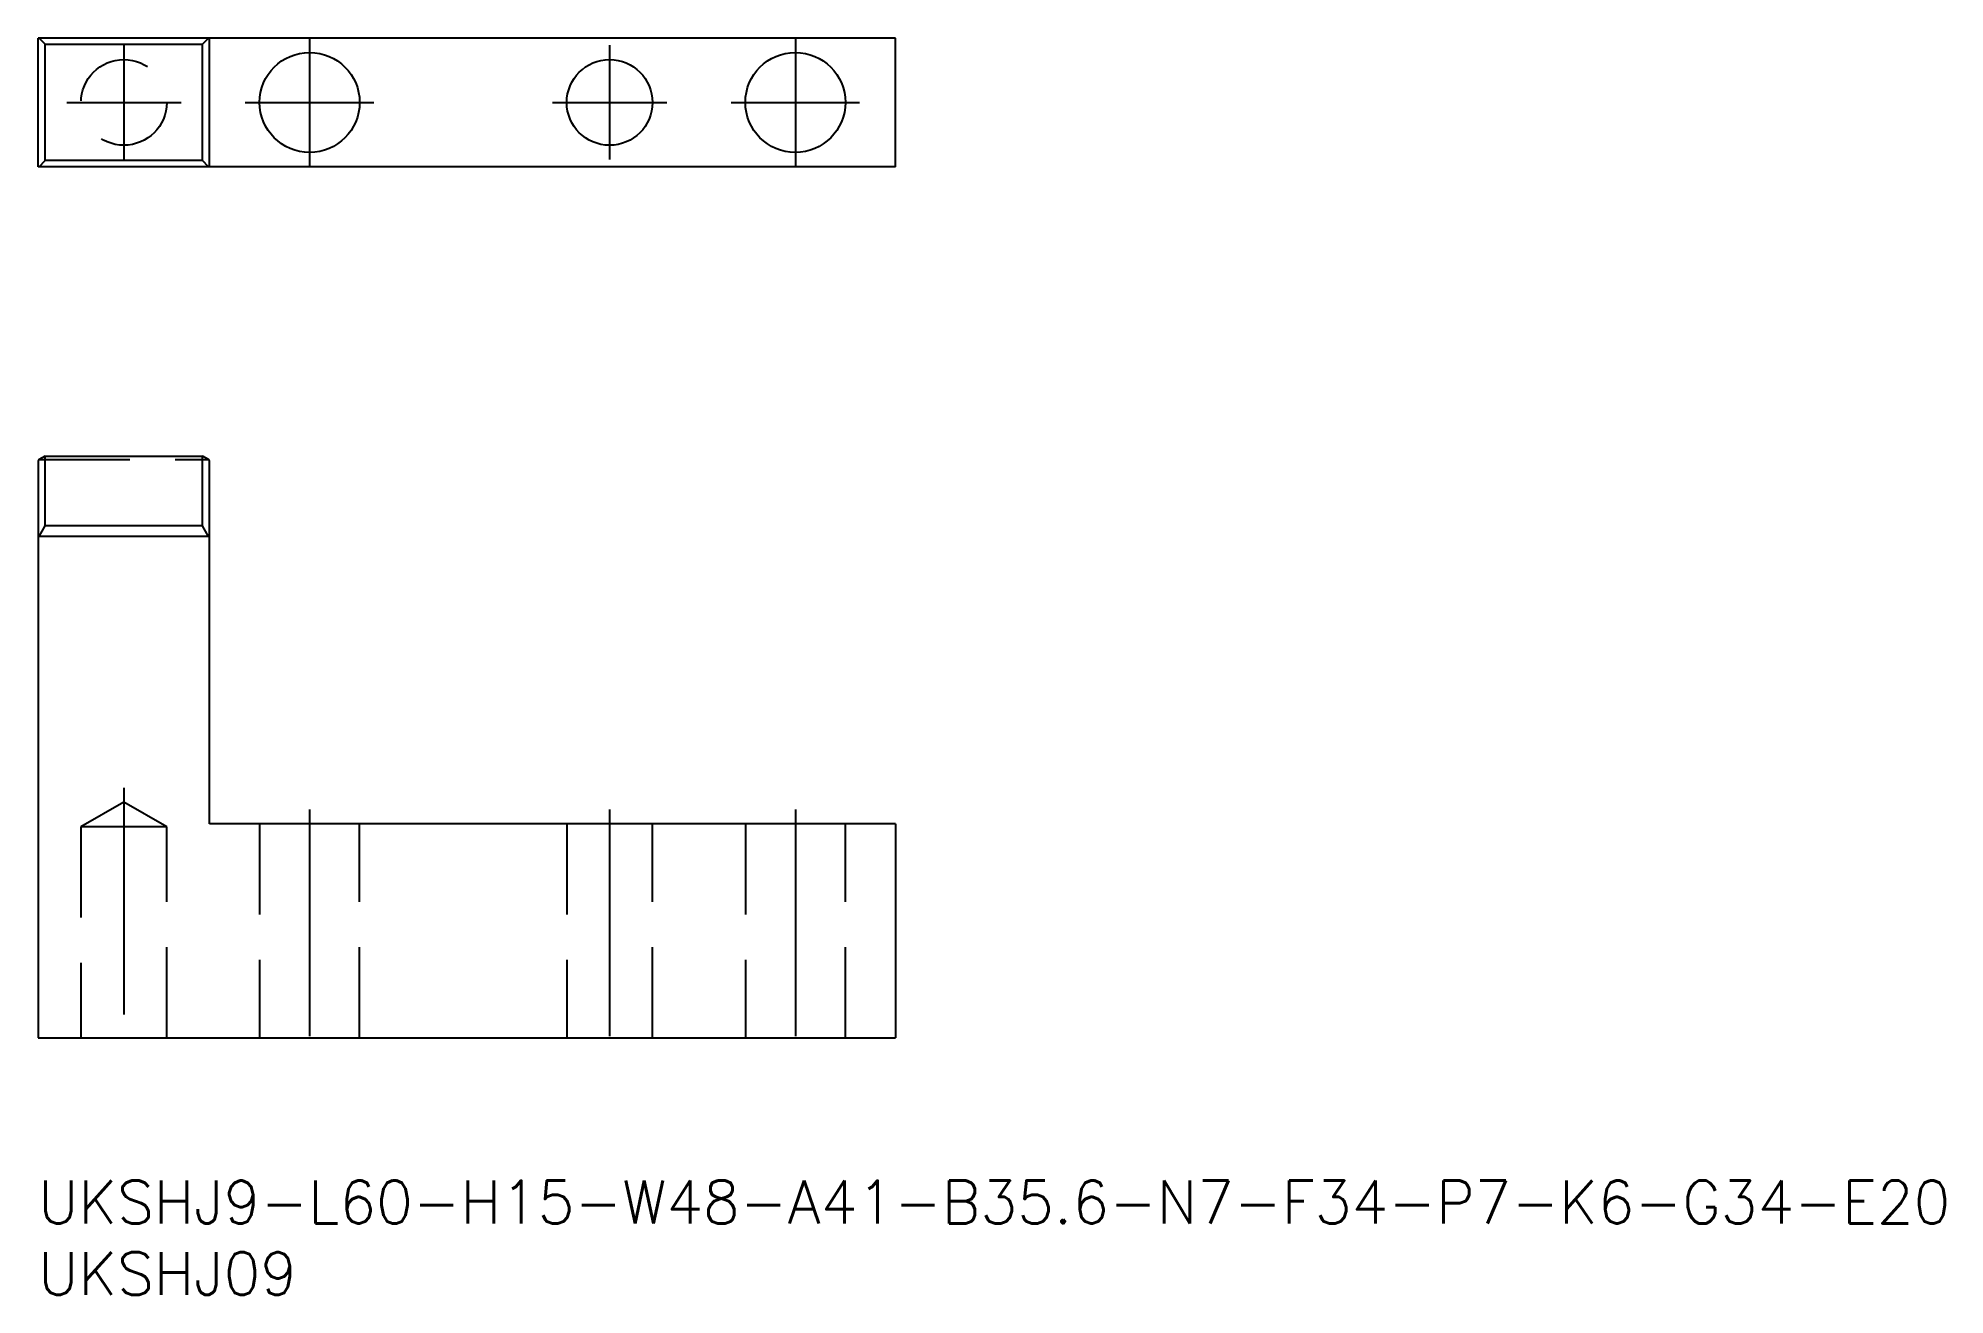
# Model space of a CAD drawing. Extents: x 0 to 133, y -8 to 80.
import ezdxf

# ---------------------------------------------------------------- set-up
doc = ezdxf.new("R2010")
doc.units = 0
doc.header["$LTSCALE"] = 0.5
doc.linetypes.add('CENTER', pattern=[50.8, 31.75, -6.35, 6.35, -6.35])
doc.linetypes.add('DASHED', pattern=[19.05, 12.7, -6.35])
for name, color, linetype in [('MSM_CENTER', 1, 'CENTER'), ('MSM_CONTINUOUS', 7, 'CONTINUOUS'), ('MSM_DASHED', 4, 'DASHED'), ('MSM_PART_NUMBER', 7, 'CONTINUOUS')]:
    doc.layers.add(name, color=color, linetype=linetype)
doc.styles.get("Standard").update_dxf_attribs({"font": 'txt.shx', "height": 1, "bigfont": 'bigfont.shx'})

# ---------------------------------------------------------------- blocks, each defined once
blk = doc.blocks.new('*U23')
at = {"layer": 'MSM_PART_NUMBER'}
blk.add_text('UKSHJ9-L60-H15-W48-A41-B35.6-N7-F34-P7-K6-G34-E20', height=3, dxfattribs=at).set_placement((0, -3))
blk = doc.blocks.new('*U24')
at = {"layer": 'MSM_PART_NUMBER'}
blk.add_text('UKSHJ09', height=3, dxfattribs=at).set_placement((0, -8))

msp = doc.modelspace()

# ---------------------------------------------------------------- linework, layer by layer
at = {"layer": 'MSM_CENTER'}
for p, q in [((6, 79.51), (6, 71.51)), ((19, 80.01), (19, 71.01)), ((40, 79.51), (40, 71.51)), ((53, 80.01), (53, 71.01)), ((2, 75.51), (10, 75.51)), ((14.5, 75.51), (23.5, 75.51)), ((36, 75.51), (44, 75.51)), ((48.5, 75.51), (57.5, 75.51)), ((6, 27.5), (6, 9)), ((19, 26), (19, 9)), ((40, 26), (40, 9)), ((53, 26), (53, 9))]:
    msp.add_line(p, q, dxfattribs=at)
at = {"layer": 'MSM_CONTINUOUS'}
for p, q in [((60, 80.01), (0, 80.01)), ((0, 71.01), (0, 80.01)), ((0.5, 79.58), (0.07, 80.01)), ((0.5, 79.58), (11.5, 79.58)), ((0.5, 71.44), (0.5, 79.58)), ((11.93, 80.01), (11.5, 79.58)), ((11.5, 71.44), (11.5, 79.58)), ((12, 71.01), (12, 80.01)), ((60, 71.01), (60, 80.01)), ((60, 71.01), (0, 71.01)), ((0.07, 71.01), (0.5, 71.44)), ((11.5, 71.44), (0.5, 71.44)), ((11.93, 71.01), (11.5, 71.44)), ((0.5, 50.74), (0.07, 50.5)), ((0.5, 50.74), (11.5, 50.74)), ((0.5, 45.86), (0.5, 50.74)), ((11.93, 50.5), (11.5, 50.74)), ((11.5, 45.86), (11.5, 50.74)), ((0.07, 50.5), (0, 50.42)), ((0, 50.42), (0, 10)), ((12, 50.42), (11.93, 50.5)), ((12, 25), (12, 50.42)), ((0.07, 45.1), (0.5, 45.86)), ((11.5, 45.86), (0.5, 45.86)), ((11.93, 45.1), (11.5, 45.86)), ((0.07, 45.1), (0, 45.02)), ((11.93, 45.1), (0.07, 45.1)), ((12, 45.02), (11.93, 45.1)), ((60, 25), (12, 25)), ((60, 25), (60, 10)), ((0, 10), (60, 10))]:
    msp.add_line(p, q, dxfattribs=at)
for centre, radius in [((19, 75.51), 3.5), ((53, 75.51), 3.5), ((40, 75.51), 3)]:
    msp.add_circle(centre, radius, dxfattribs=at)
at = {"layer": 'MSM_DASHED'}
for p, q in [((0.07, 50.5), (11.93, 50.5)), ((6, 26.5), (3, 24.77)), ((9, 24.77), (6, 26.5)), ((9, 24.77), (3, 24.77)), ((3, 24.77), (3, 10)), ((9, 10), (9, 24.77)), ((15.5, 25), (15.5, 10)), ((22.5, 10), (22.5, 25)), ((37, 25), (37, 10)), ((43, 10), (43, 25)), ((49.5, 25), (49.5, 10)), ((56.5, 10), (56.5, 25))]:
    msp.add_line(p, q, dxfattribs=at)
msp.add_circle((6, 75.51), 3, dxfattribs=at)

# ---------------------------------------------------------------- block references
at = {"layer": 'MSM_CONTINUOUS'}
for name in ['*U23', '*U24']:
    msp.add_blockref(name, (0, 0), dxfattribs=at)

doc.saveas('drawing.dxf')
